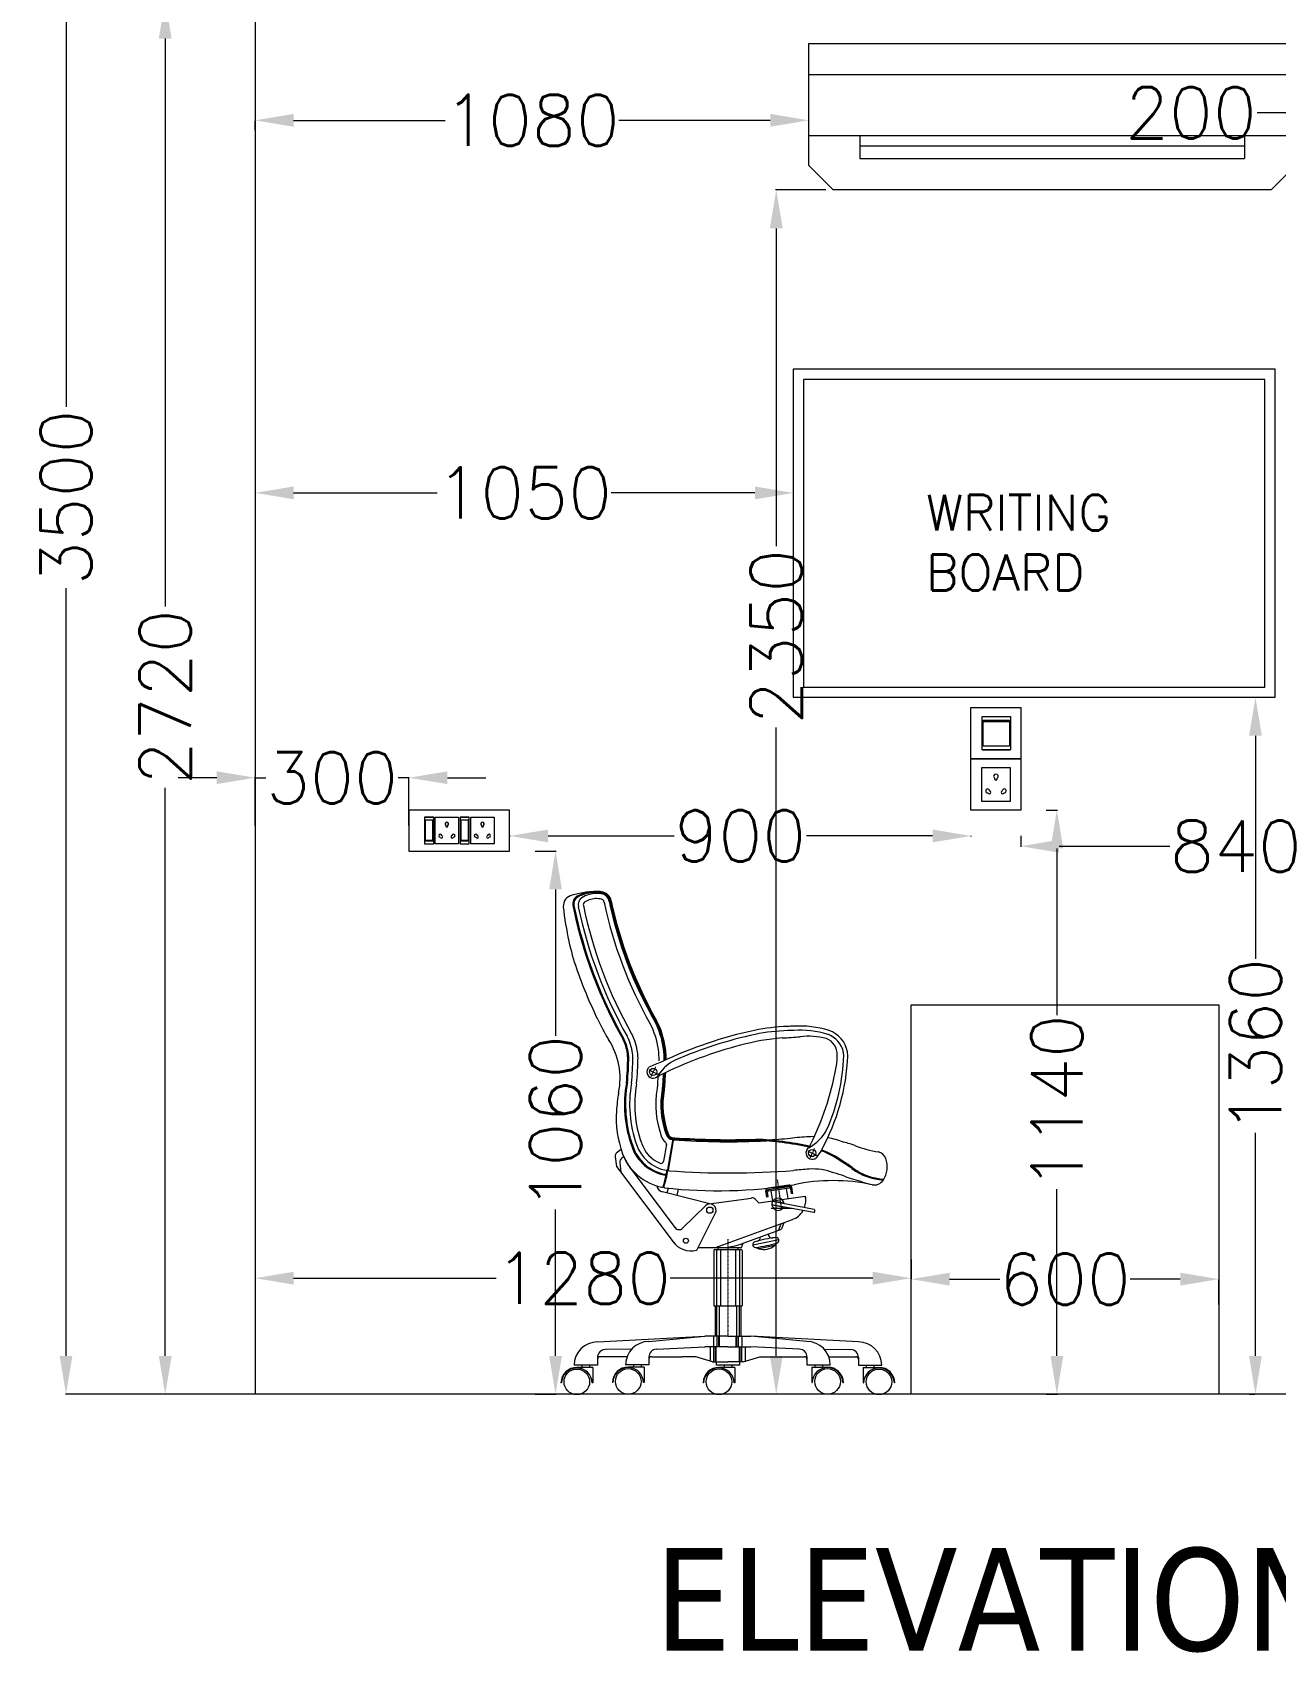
# Model space of a CAD drawing. Extents: x 3552052 to 4102982, y -707811 to -630695.
# Drawn here: x 3720591 to 3723017, y -697236 to -694075 of the extents above; entities that cross this region are included whole.
import ezdxf

# ---------------------------------------------------------------- set-up
doc = ezdxf.new("R2010")
doc.units = 0
doc.header["$LTSCALE"] = 6
doc.header["$MEASUREMENT"] = 0
doc.linetypes.add('AKS1', pattern=[0.024, 0.01, -0.002, 0, -0.002, 0.01])
doc.layers.get('0').update_dxf_attribs({"linetype": 'CONTINUOUS', "lineweight": 0})
doc.layers.get('Defpoints').update_dxf_attribs({"linetype": 'CONTINUOUS', "lineweight": 0})
for name, color, linetype, lineweight in [('ELE-1 NO 6-16A RAW POWER SOCKET', 1, 'CONTINUOUS', 0), ('ELE-2NOS OF 6-16 RAW POWER SOCKET', 1, 'CONTINUOUS', 0), ('ELE-4M UPS P.SB', 3, 'CONTINUOUS', 0), ('EQP', 6, 'CONTINUOUS', 0), ('HVAC', 3, 'CONTINUOUS', 15), ('LIGHT', 2, 'CONTINUOUS', 0), ('MEP_HVAC_RA_DUCT', 1, 'CONTINUOUS', 0), ('MEP_HVAC_TEXT', 7, 'CONTINUOUS', 0)]:
    doc.layers.add(name, color=color, linetype=linetype, lineweight=lineweight)
doc.styles.add('Annotation', font='tahoma.ttf')
doc.styles.add('ROMANS', font='romans.shx')
doc.styles.get("Standard").update_dxf_attribs({"font": 'SIMPLEX'})
doc.dimstyles.new('AEPL1', dxfattribs={"dimtxt": 100, "dimasz": 75, "dimexe": 1.25, "dimexo": 50, "dimtad": 0, "dimdec": 0, "dimtxsty": 'ROMANS', "dimcen": 2.5, "dimclrd": 7, "dimclre": 7, "dimadec": 0, "dimazin": 0, "dimtfac": 1, "dimtdec": 0, "dimtmove": 0, "dimatfit": 3, "dimfxl": 1, "dimlwd": 0, "dimlwe": 0, "dimarcsym": 0})

# ---------------------------------------------------------------- blocks, each defined once
blk = doc.blocks.new('*D224')
at = {"layer": 'Defpoints', "color": 0, "linetype": 'ByBlock', "transparency": 16777216}
for p in [(3720850.2, -694012), (3721555.7, -694012), (3721180, -696732.2)]:
    blk.add_point(p, dxfattribs=at)
at = {"layer": 'ELE-4M UPS P.SB', "color": 7, "linetype": 'ByBlock', "lineweight": 0, "transparency": 16777216}
for p, q in [((3721505.7, -694012), (3720849, -694012)), ((3720850.2, -694087), (3720850.2, -695195.3)), ((3720850.2, -696657.2), (3720850.2, -695548.9)), ((3721130, -696732.2), (3720849, -696732.2))]:
    blk.add_line(p, q, dxfattribs=at)
at = {"layer": 'ELE-4M UPS P.SB', "color": 7, "linetype": 'ByBlock', "transparency": 16777216}
for points in [[(3720862.7, -694087), (3720837.7, -694087), (3720850.2, -694012)], [(3720837.7, -696657.2), (3720862.7, -696657.2), (3720850.2, -696732.2)]]:
    blk.add_solid(points, dxfattribs=at)
at = {"layer": 'ELE-4M UPS P.SB', "color": 0, "linetype": 'ByBlock', "transparency": 16777216, "insert": (3720850.2, -695372.1), "char_height": 100, "attachment_point": 5, "rotation": 90, "style": 'ROMANS'}
blk.add_mtext('2720', dxfattribs=at)
blk = doc.blocks.new('*D225')
at = {"layer": 'Defpoints', "color": 0, "linetype": 'ByBlock', "transparency": 16777216}
for p in [(3720656.7, -693232.2), (3721180, -693232.2), (3721180, -696732.2)]:
    blk.add_point(p, dxfattribs=at)
at = {"layer": 'ELE-4M UPS P.SB', "color": 7, "linetype": 'ByBlock', "lineweight": 0, "transparency": 16777216}
for p, q in [((3721130, -693232.2), (3720655.5, -693232.2)), ((3720656.7, -693307.2), (3720656.7, -694805.4)), ((3720656.7, -696657.2), (3720656.7, -695159)), ((3721130, -696732.2), (3720655.5, -696732.2))]:
    blk.add_line(p, q, dxfattribs=at)
at = {"layer": 'ELE-4M UPS P.SB', "color": 7, "linetype": 'ByBlock', "transparency": 16777216}
for points in [[(3720669.2, -693307.2), (3720644.2, -693307.2), (3720656.7, -693232.2)], [(3720644.2, -696657.2), (3720669.2, -696657.2), (3720656.7, -696732.2)]]:
    blk.add_solid(points, dxfattribs=at)
at = {"layer": 'ELE-4M UPS P.SB', "color": 0, "linetype": 'ByBlock', "transparency": 16777216, "insert": (3720656.7, -694982.2), "char_height": 100, "attachment_point": 5, "rotation": 90, "style": 'ROMANS'}
blk.add_mtext('3500', dxfattribs=at)
blk = doc.blocks.new('RTUH 6U')
at = {"layer": 'ELE-2NOS OF 6-16 RAW POWER SOCKET', "color": 30, "lineweight": 0, "ltscale": 300}
for p, q in [((-311.5, -26.5), (-226.5, -26.5)), ((-311.5, -123.5), (-311.5, -26.5)), ((-226.5, -26.5), (-226.5, -123.5)), ((-187.1, -26.5), (-220.9, -26.5)), ((-220.9, -26.5), (-220.9, -123.5)), ((-189.9, -37), (-218, -37)), ((-218, -37), (-218, -113)), ((-189.9, -40.4), (-218, -40.4)), ((-189.9, -113), (-189.9, -37)), ((-187.1, -123.5), (-187.1, -26.5)), ((-187.1, -123.5), (-187.1, -26.5)), ((-181.4, -123.5), (-181.4, -26.5)), ((-181.4, -26.5), (-96.4, -26.5)), ((-96.4, -26.5), (-96.4, -123.5)), ((-57, -26.5), (-90.8, -26.5)), ((-90.8, -26.5), (-90.8, -123.5)), ((-59.8, -37), (-88, -37)), ((-88, -37), (-88, -113)), ((-59.8, -40.4), (-88, -40.4)), ((-59.8, -113), (-59.8, -37)), ((-57, -123.5), (-57, -26.5)), ((-57, -123.5), (-57, -26.5)), ((-218, -113), (-189.9, -113)), ((-88, -113), (-59.8, -113)), ((-226.5, -123.5), (-311.5, -123.5)), ((-187.1, -123.5), (-220.9, -123.5)), ((-220.9, -123.5), (-187.1, -123.5)), ((-96.4, -123.5), (-181.4, -123.5)), ((-57, -123.5), (-90.8, -123.5)), ((-90.8, -123.5), (-57, -123.5))]:
    blk.add_line(p, q, dxfattribs=at)
blk.add_lwpolyline([(0, 0), (-368.5, 0), (-368.5, -150), (0, -150)], close=True, dxfattribs=at)
for centre, radius, start, end in [((-293.2, -56.1), 5.7, 87.48997, 354.73109), ((-288.7, -52.1), 4.6, 284.90486, 157.31619), ((-249.3, -52.1), 4.6, 22.68381, 255.09514), ((-244.8, -56.1), 5.7, 185.26891, 92.51003), ((-163.1, -56.1), 5.7, 87.48997, 354.73109), ((-158.6, -52.1), 4.6, 284.90486, 157.31619), ((-119.2, -52.1), 4.6, 22.68381, 255.09514), ((-114.7, -56.1), 5.7, 185.26891, 92.51003), ((-269, -99), 6.62, 127.15837, 52.84163), ((-269, -92.3), 4.22, 341.40312, 198.59688), ((-138.9, -99), 6.62, 127.15837, 52.84163), ((-138.9, -92.3), 4.22, 341.40312, 198.59688)]:
    blk.add_arc(centre, radius, start, end, dxfattribs=at)
blk = doc.blocks.new('FGFFF')
at = {"layer": 'HVAC', "color": 1}
for p, q in [((3634023.8, -694515.9), (3634973.8, -694515.9)), ((3634023.8, -694634.9), (3634973.8, -694634.9))]:
    blk.add_line(p, q, dxfattribs=at)
at = {"layer": 'HVAC', "color": 8}
for p, q in [((3634123.3, -694634.9), (3634123.3, -694679.6)), ((3634123.3, -694655.2), (3634874.4, -694655.2)), ((3634874.4, -694634.9), (3634874.4, -694679.6)), ((3634123.3, -694679.6), (3634874.4, -694679.6))]:
    blk.add_line(p, q, dxfattribs=at)
at = {"layer": 'HVAC', "color": 1}
blk.add_lwpolyline([(3634023.8, -694455.3), (3634973.8, -694455.3), (3634973.8, -694693.6), (3634926.3, -694741.1), (3634071.3, -694741.1), (3634023.8, -694693.6)], close=True, dxfattribs=at)
blk = doc.blocks.new('*D227')
at = {"layer": 'Defpoints', "color": 0, "linetype": 'ByBlock', "transparency": 16777216}
for p in [(3721025.7, -694215.5), (3722105.7, -694215.5), (3721025.7, -694246.4)]:
    blk.add_point(p, dxfattribs=at)
at = {"layer": 'ELE-4M UPS P.SB', "color": 7, "linetype": 'ByBlock', "lineweight": 0, "transparency": 16777216}
for p, q in [((3721025.7, -694265.5), (3721025.7, -694247.7)), ((3721100.7, -694246.4), (3721396.1, -694246.4)), ((3722030.7, -694246.4), (3721735.4, -694246.4)), ((3722105.7, -694265.5), (3722105.7, -694247.7))]:
    blk.add_line(p, q, dxfattribs=at)
at = {"layer": 'ELE-4M UPS P.SB', "color": 7, "linetype": 'ByBlock', "transparency": 16777216}
for points in [[(3721100.7, -694233.9), (3721100.7, -694258.9), (3721025.7, -694246.4)], [(3722030.7, -694258.9), (3722030.7, -694233.9), (3722105.7, -694246.4)]]:
    blk.add_solid(points, dxfattribs=at)
at = {"layer": 'ELE-4M UPS P.SB', "color": 0, "linetype": 'ByBlock', "transparency": 16777216, "insert": (3721565.7, -694246.4), "char_height": 100, "attachment_point": 5, "style": 'ROMANS'}
blk.add_mtext('1080', dxfattribs=at)
blk = doc.blocks.new('*D228')
at = {"layer": 'Defpoints', "color": 0, "linetype": 'ByBlock', "transparency": 16777216}
for p in [(3722189.4, -694382.2), (3722042.4, -696732.2), (3722189.4, -696732.2)]:
    blk.add_point(p, dxfattribs=at)
at = {"layer": 'ELE-4M UPS P.SB', "color": 7, "linetype": 'ByBlock', "lineweight": 0, "transparency": 16777216}
for p, q in [((3722139.4, -694382.2), (3722041.2, -694382.2)), ((3722042.4, -694457.2), (3722042.4, -695077.2)), ((3722042.4, -696657.2), (3722042.4, -695430.8)), ((3722139.4, -696732.2), (3722041.2, -696732.2))]:
    blk.add_line(p, q, dxfattribs=at)
at = {"layer": 'ELE-4M UPS P.SB', "color": 7, "linetype": 'ByBlock', "transparency": 16777216}
for points in [[(3722054.9, -694457.2), (3722029.9, -694457.2), (3722042.4, -694382.2)], [(3722029.9, -696657.2), (3722054.9, -696657.2), (3722042.4, -696732.2)]]:
    blk.add_solid(points, dxfattribs=at)
at = {"layer": 'ELE-4M UPS P.SB', "color": 0, "linetype": 'ByBlock', "transparency": 16777216, "insert": (3722042.4, -695254), "char_height": 100, "attachment_point": 5, "rotation": 90, "style": 'ROMANS'}
blk.add_mtext('2350', dxfattribs=at)
blk = doc.blocks.new('*D229')
at = {"layer": 'Defpoints', "color": 0, "linetype": 'ByBlock', "transparency": 16777216}
for p in [(3721025.7, -695529.1), (3721025.7, -695672.2), (3721325.7, -695672.2)]:
    blk.add_point(p, dxfattribs=at)
at = {"layer": 'ELE-4M UPS P.SB', "color": 7, "linetype": 'ByBlock', "lineweight": 0, "transparency": 16777216}
for p, q in [((3720950.7, -695529.1), (3720875.7, -695529.1)), ((3721025.7, -695622.2), (3721025.7, -695527.9)), ((3721025.7, -695529.1), (3721046.5, -695529.1)), ((3721325.7, -695529.1), (3721304.9, -695529.1)), ((3721325.7, -695622.2), (3721325.7, -695527.9)), ((3721400.7, -695529.1), (3721475.7, -695529.1))]:
    blk.add_line(p, q, dxfattribs=at)
at = {"layer": 'ELE-4M UPS P.SB', "color": 7, "linetype": 'ByBlock', "transparency": 16777216}
for points in [[(3720950.7, -695541.6), (3720950.7, -695516.6), (3721025.7, -695529.1)], [(3721400.7, -695516.6), (3721400.7, -695541.6), (3721325.7, -695529.1)]]:
    blk.add_solid(points, dxfattribs=at)
at = {"layer": 'ELE-4M UPS P.SB', "color": 0, "linetype": 'ByBlock', "transparency": 16777216, "insert": (3721175.7, -695529.1), "char_height": 100, "attachment_point": 5, "style": 'ROMANS'}
blk.add_mtext('300', dxfattribs=at)
blk = doc.blocks.new('*D230')
at = {"layer": 'Defpoints', "color": 0, "linetype": 'ByBlock', "transparency": 16777216}
for p in [(3721522.3, -695672.2), (3721522.3, -696732.2), (3721611.8, -696732.2)]:
    blk.add_point(p, dxfattribs=at)
at = {"layer": 'ELE-4M UPS P.SB', "color": 7, "linetype": 'ByBlock', "lineweight": 0, "transparency": 16777216}
for p, q in [((3721572.3, -695672.2), (3721613, -695672.2)), ((3721611.8, -695747.2), (3721611.8, -696032.5)), ((3721611.8, -696657.2), (3721611.8, -696371.9)), ((3721572.3, -696732.2), (3721613, -696732.2))]:
    blk.add_line(p, q, dxfattribs=at)
at = {"layer": 'ELE-4M UPS P.SB', "color": 7, "linetype": 'ByBlock', "transparency": 16777216}
for points in [[(3721624.3, -695747.2), (3721599.3, -695747.2), (3721611.8, -695672.2)], [(3721599.3, -696657.2), (3721624.3, -696657.2), (3721611.8, -696732.2)]]:
    blk.add_solid(points, dxfattribs=at)
at = {"layer": 'ELE-4M UPS P.SB', "color": 0, "linetype": 'ByBlock', "transparency": 16777216, "insert": (3721611.8, -696202.2), "char_height": 100, "attachment_point": 5, "rotation": 90, "style": 'ROMANS'}
blk.add_mtext('1060', dxfattribs=at)
blk = doc.blocks.new('DFGFG')
at = {"layer": 'ELE-1 NO 6-16A RAW POWER SOCKET', "lineweight": 0}
for p, q in [((3576640.4, -687309.1), (3576640.4, -687365.8)), ((3576705.1, -687309.1), (3576640.4, -687309.1)), ((3576705.1, -687365.8), (3576705.1, -687309.1)), ((3576640.4, -687365.8), (3576705.1, -687365.8))]:
    blk.add_line(p, q, dxfattribs=at)
blk.add_lwpolyline([(3576722.8, -687289.1), (3576722.8, -687386.2), (3576622.8, -687386.2), (3576622.8, -687289.1)], close=True, dxfattribs=at)
for centre, radius, start, end in [((3576685.4, -687321.3), 3.8, 357.49, 264.7311), ((3576688, -687324.3), 3.07, 194.9049, 67.3162), ((3576656.8, -687337.5), 4.41, 37.1584, 322.8416), ((3576661.2, -687337.5), 2.81, 251.4031, 108.5969), ((3576685.4, -687353.6), 3.8, 95.2689, 2.51), ((3576688, -687350.6), 3.07, 292.6838, 165.0951)]:
    blk.add_arc(centre, radius, start, end, dxfattribs=at)
blk = doc.blocks.new('DFGFG23')
at = {"layer": 'ELE-1 NO 6-16A RAW POWER SOCKET', "lineweight": 0}
for p, q in [((3576657.4, -687471.7), (3576722.1, -687471.7)), ((3576657.4, -687527), (3576657.4, -687471.7)), ((3576664.5, -687473.6), (3576715.1, -687473.6)), ((3576664.5, -687525.2), (3576664.5, -687473.6)), ((3576666.7, -687525.2), (3576666.7, -687473.6)), ((3576715.1, -687473.6), (3576715.1, -687525.2)), ((3576722.1, -687471.7), (3576722.1, -687527)), ((3576722.1, -687527), (3576722.1, -687471.7)), ((3576722.1, -687527), (3576657.4, -687527)), ((3576722.1, -687527), (3576657.4, -687527)), ((3576715.1, -687525.2), (3576664.5, -687525.2))]:
    blk.add_line(p, q, dxfattribs=at)
blk.add_lwpolyline([(3576639.8, -687548.7), (3576639.8, -687451.7), (3576739.8, -687451.7), (3576739.8, -687548.7)], close=True, dxfattribs=at)
blk = doc.blocks.new('*D231')
at = {"layer": 'Defpoints', "color": 0, "linetype": 'ByBlock', "transparency": 16777216}
for p in [(3721522.3, -695592.2), (3722422.3, -695592.2), (3722422.3, -695642.7)]:
    blk.add_point(p, dxfattribs=at)
at = {"layer": 'ELE-4M UPS P.SB', "color": 7, "linetype": 'ByBlock', "lineweight": 0, "transparency": 16777216}
for p, q in [((3721522.3, -695642.2), (3721522.3, -695643.9)), ((3721597.3, -695642.7), (3721843.1, -695642.7)), ((3722347.3, -695642.7), (3722101.5, -695642.7)), ((3722422.3, -695642.2), (3722422.3, -695643.9))]:
    blk.add_line(p, q, dxfattribs=at)
at = {"layer": 'ELE-4M UPS P.SB', "color": 7, "linetype": 'ByBlock', "transparency": 16777216}
for points in [[(3721597.3, -695630.2), (3721597.3, -695655.2), (3721522.3, -695642.7)], [(3722347.3, -695655.2), (3722347.3, -695630.2), (3722422.3, -695642.7)]]:
    blk.add_solid(points, dxfattribs=at)
at = {"layer": 'ELE-4M UPS P.SB', "color": 0, "linetype": 'ByBlock', "transparency": 16777216, "insert": (3721972.3, -695642.7), "char_height": 100, "attachment_point": 5, "style": 'ROMANS'}
blk.add_mtext('900', dxfattribs=at)
blk = doc.blocks.new('*D232')
at = {"layer": 'Defpoints', "color": 0, "linetype": 'ByBlock', "transparency": 16777216}
for p in [(3722519.3, -695592.2), (3722519.3, -696732.2), (3722589.9, -696732.2)]:
    blk.add_point(p, dxfattribs=at)
at = {"layer": 'ELE-4M UPS P.SB', "color": 7, "linetype": 'ByBlock', "lineweight": 0, "transparency": 16777216}
for p, q in [((3722569.3, -695592.2), (3722591.1, -695592.2)), ((3722589.9, -695667.2), (3722589.9, -695992.5)), ((3722589.9, -696657.2), (3722589.9, -696331.9)), ((3722569.3, -696732.2), (3722591.1, -696732.2))]:
    blk.add_line(p, q, dxfattribs=at)
at = {"layer": 'ELE-4M UPS P.SB', "color": 7, "linetype": 'ByBlock', "transparency": 16777216}
for points in [[(3722602.4, -695667.2), (3722577.4, -695667.2), (3722589.9, -695592.2)], [(3722577.4, -696657.2), (3722602.4, -696657.2), (3722589.9, -696732.2)]]:
    blk.add_solid(points, dxfattribs=at)
at = {"layer": 'ELE-4M UPS P.SB', "color": 0, "linetype": 'ByBlock', "transparency": 16777216, "insert": (3722589.9, -696162.2), "char_height": 100, "attachment_point": 5, "rotation": 90, "style": 'ROMANS'}
blk.add_mtext('1140', dxfattribs=at)
blk = doc.blocks.new('*D233')
at = {"layer": 'Defpoints', "color": 0, "linetype": 'ByBlock', "transparency": 16777216}
for p in [(3722519.3, -695592.2), (3723359.3, -695592.2), (3723359.3, -695662.8)]:
    blk.add_point(p, dxfattribs=at)
at = {"layer": 'ELE-4M UPS P.SB', "color": 7, "linetype": 'ByBlock', "lineweight": 0, "transparency": 16777216}
for p, q in [((3722519.3, -695642.2), (3722519.3, -695664.1)), ((3723359.3, -695642.2), (3723359.3, -695664.1)), ((3722594.3, -695662.8), (3722810.1, -695662.8)), ((3723284.3, -695662.8), (3723068.5, -695662.8))]:
    blk.add_line(p, q, dxfattribs=at)
at = {"layer": 'ELE-4M UPS P.SB', "color": 7, "linetype": 'ByBlock', "transparency": 16777216}
for points in [[(3722594.3, -695650.3), (3722594.3, -695675.3), (3722519.3, -695662.8)], [(3723284.3, -695675.3), (3723284.3, -695650.3), (3723359.3, -695662.8)]]:
    blk.add_solid(points, dxfattribs=at)
at = {"layer": 'ELE-4M UPS P.SB', "color": 0, "linetype": 'ByBlock', "transparency": 16777216, "insert": (3722939.3, -695662.8), "char_height": 100, "attachment_point": 5, "style": 'ROMANS'}
blk.add_mtext('840', dxfattribs=at)
blk = doc.blocks.new('*D236')
at = {"layer": 'Defpoints', "color": 0, "linetype": 'ByBlock', "transparency": 16777216}
for p in [(3723055.7, -694192), (3723255.7, -694192), (3723055.7, -694231.6)]:
    blk.add_point(p, dxfattribs=at)
at = {"layer": 'ELE-4M UPS P.SB', "color": 7, "linetype": 'ByBlock', "lineweight": 0, "transparency": 16777216}
for p, q in [((3723055.7, -694231.6), (3722980.7, -694231.6)), ((3723055.7, -694242), (3723055.7, -694232.8)), ((3723180.7, -694231.6), (3723130.7, -694231.6)), ((3723255.7, -694242), (3723255.7, -694232.8))]:
    blk.add_line(p, q, dxfattribs=at)
at = {"layer": 'ELE-4M UPS P.SB', "color": 7, "linetype": 'ByBlock', "transparency": 16777216}
for points in [[(3723130.7, -694219.1), (3723130.7, -694244.1), (3723055.7, -694231.6)], [(3723180.7, -694244.1), (3723180.7, -694219.1), (3723255.7, -694231.6)]]:
    blk.add_solid(points, dxfattribs=at)
at = {"layer": 'ELE-4M UPS P.SB', "color": 0, "linetype": 'ByBlock', "transparency": 16777216, "insert": (3722851.5, -694231.6), "char_height": 100, "attachment_point": 5, "style": 'ROMANS'}
blk.add_mtext('200', dxfattribs=at)
blk = doc.blocks.new('*D579')
at = {"layer": 'Defpoints', "color": 0, "linetype": 'ByBlock', "transparency": 16777216}
for p in [(3721025.7, -694973.3), (3721025.7, -694978.8), (3722075.7, -694978.8)]:
    blk.add_point(p, dxfattribs=at)
at = {"layer": 'EQP', "color": 7, "linetype": 'ByBlock', "lineweight": 0, "transparency": 16777216}
for p, q in [((3721025.7, -694928.8), (3721025.7, -694972.1)), ((3722075.7, -694928.8), (3722075.7, -694972.1)), ((3721100.7, -694973.3), (3721381.1, -694973.3)), ((3722000.7, -694973.3), (3721720.4, -694973.3))]:
    blk.add_line(p, q, dxfattribs=at)
at = {"layer": 'EQP', "color": 7, "linetype": 'ByBlock', "transparency": 16777216}
for points in [[(3721100.7, -694960.8), (3721100.7, -694985.8), (3721025.7, -694973.3)], [(3722000.7, -694960.8), (3722000.7, -694985.8), (3722075.7, -694973.3)]]:
    blk.add_solid(points, dxfattribs=at)
at = {"layer": 'EQP', "color": 0, "linetype": 'ByBlock', "transparency": 16777216, "insert": (3721550.7, -694973.3), "char_height": 100, "attachment_point": 5, "style": 'ROMANS'}
blk.add_mtext('1050', dxfattribs=at)
blk = doc.blocks.new('*D580')
at = {"layer": 'Defpoints', "color": 0, "linetype": 'ByBlock', "transparency": 16777216}
for p in [(3723015.7, -695372.2), (3722977.3, -696732.2), (3723015.7, -696732.2)]:
    blk.add_point(p, dxfattribs=at)
at = {"layer": 'EQP', "color": 7, "linetype": 'ByBlock', "lineweight": 0, "transparency": 16777216}
for p, q in [((3722965.7, -695372.2), (3722976, -695372.2)), ((3722977.3, -695447.2), (3722977.3, -695882.5)), ((3722977.3, -696657.2), (3722977.3, -696221.9)), ((3722965.7, -696732.2), (3722976, -696732.2))]:
    blk.add_line(p, q, dxfattribs=at)
at = {"layer": 'EQP', "color": 7, "linetype": 'ByBlock', "transparency": 16777216}
for points in [[(3722964.8, -695447.2), (3722989.8, -695447.2), (3722977.3, -695372.2)], [(3722964.8, -696657.2), (3722989.8, -696657.2), (3722977.3, -696732.2)]]:
    blk.add_solid(points, dxfattribs=at)
at = {"layer": 'EQP', "color": 0, "linetype": 'ByBlock', "transparency": 16777216, "insert": (3722977.3, -696052.2), "char_height": 100, "attachment_point": 5, "rotation": 90, "style": 'ROMANS'}
blk.add_mtext('1360', dxfattribs=at)
blk = doc.blocks.new('*D581')
at = {"layer": 'Defpoints', "color": 0, "linetype": 'ByBlock', "transparency": 16777216}
for p in [(3721025.7, -696419.5), (3722305.7, -696419.5), (3721025.7, -696505.7)]:
    blk.add_point(p, dxfattribs=at)
at = {"layer": 'EQP', "color": 7, "linetype": 'ByBlock', "lineweight": 0, "transparency": 16777216}
for p, q in [((3721025.7, -696469.5), (3721025.7, -696507)), ((3722305.7, -696469.5), (3722305.7, -696507)), ((3721100.7, -696505.7), (3721496.1, -696505.7)), ((3722230.7, -696505.7), (3721835.4, -696505.7))]:
    blk.add_line(p, q, dxfattribs=at)
at = {"layer": 'EQP', "color": 7, "linetype": 'ByBlock', "transparency": 16777216}
for points in [[(3721100.7, -696493.2), (3721100.7, -696518.2), (3721025.7, -696505.7)], [(3722230.7, -696493.2), (3722230.7, -696518.2), (3722305.7, -696505.7)]]:
    blk.add_solid(points, dxfattribs=at)
at = {"layer": 'EQP', "color": 0, "linetype": 'ByBlock', "transparency": 16777216, "insert": (3721665.7, -696505.7), "char_height": 100, "attachment_point": 5, "style": 'ROMANS'}
blk.add_mtext('1280', dxfattribs=at)
blk = doc.blocks.new('*D583')
at = {"layer": 'Defpoints', "color": 0, "linetype": 'ByBlock', "transparency": 16777216}
for p in [(3722305.7, -696507), (3722905.7, -696507), (3722905.7, -696507.5)]:
    blk.add_point(p, dxfattribs=at)
at = {"layer": 'EQP', "color": 7, "linetype": 'ByBlock', "lineweight": 0, "transparency": 16777216}
for p, q in [((3722305.7, -696557), (3722305.7, -696508.7)), ((3722380.7, -696507.5), (3722478.9, -696507.5)), ((3722830.7, -696507.5), (3722732.6, -696507.5)), ((3722905.7, -696557), (3722905.7, -696508.7))]:
    blk.add_line(p, q, dxfattribs=at)
at = {"layer": 'EQP', "color": 7, "linetype": 'ByBlock', "transparency": 16777216}
for points in [[(3722380.7, -696495), (3722380.7, -696520), (3722305.7, -696507.5)], [(3722830.7, -696495), (3722830.7, -696520), (3722905.7, -696507.5)]]:
    blk.add_solid(points, dxfattribs=at)
at = {"layer": 'EQP', "color": 0, "linetype": 'ByBlock', "transparency": 16777216, "insert": (3722605.7, -696507.5), "char_height": 100, "attachment_point": 5, "style": 'ROMANS'}
blk.add_mtext('600', dxfattribs=at)

msp = doc.modelspace()

# ---------------------------------------------------------------- linework, layer by layer
at = {"layer": 'EQP', "linetype": 'AKS1'}
for p, q in [((3721793.8, -696099.1), (3721811.6, -696107.7)), ((3721806.6, -696093.9), (3721797.6, -696112.8)), ((3722104.2, -696257.6), (3722122, -696266.1)), ((3722116.6, -696252.9), (3722107.9, -696271.3)), ((3722052.8, -696369.6), (3722044.9, -696312.9)), ((3721948.1, -696429.6), (3721948.1, -696618.9))]:
    msp.add_line(p, q, dxfattribs=at)
at = {"layer": 'EQP'}
for p, q in [((3721840.3, -696233.5), (3721829.9, -696293.5)), ((3721841.9, -696233.2), (3721831.2, -696295.6)), ((3721728.3, -696269), (3721730.5, -696287.5)), ((3721739.8, -696254.3), (3721732.1, -696260.1)), ((3721745, -696268.4), (3721740.8, -696271.6)), ((3721828.1, -696245.1), (3721822.6, -696277.4)), ((3721730.5, -696287.5), (3721843.5, -696437.4)), ((3721737, -696280.5), (3721739.3, -696299)), ((3721758.7, -696292.4), (3721845.1, -696407.1)), ((3721915.7, -696361.1), (3721820.3, -696337.3)), ((3721831.5, -696329.9), (3721829.2, -696339.5)), ((3721851.1, -696331.8), (3721848.1, -696344.2)), ((3722023.9, -696347.4), (3722022.2, -696335.5)), ((3722026.4, -696347.1), (3722025.1, -696338)), ((3722067.1, -696324.2), (3722026.5, -696329.9)), ((3722067.6, -696327.5), (3722027, -696333.2)), ((3722068.4, -696329.9), (3722027.3, -696335.7)), ((3722035.5, -696354.7), (3722032.7, -696334.9)), ((3722065.4, -696350.4), (3722062.6, -696330.7)), ((3722072, -696340.7), (3722070.7, -696331.6)), ((3722074.5, -696340.4), (3722072.8, -696328.4)), ((3721904.2, -696364.2), (3721859.7, -696408.1)), ((3721911.1, -696360.8), (3721993.8, -696349.2)), ((3722008.4, -696358.5), (3722002.2, -696352)), ((3722008.4, -696358.5), (3722099.1, -696345.7)), ((3722026.4, -696347.1), (3722023.9, -696347.4)), ((3722073.3, -696369.6), (3722032.3, -696369.6)), ((3722115.4, -696377.8), (3722033.8, -696362.3)), ((3722056.2, -696367.3), (3722033.9, -696363.1)), ((3722116.6, -696371.4), (3722035, -696355.9)), ((3722057.6, -696359.4), (3722035.4, -696355.2)), ((3722074.5, -696340.4), (3722072, -696340.7)), ((3722099.1, -696345.7), (3722099.6, -696349.1)), ((3721887.2, -696450.8), (3721923.7, -696378.3)), ((3721923.7, -696445.9), (3722073.8, -696391.3)), ((3722048.4, -696409.2), (3722052, -696399.3)), ((3722053.9, -696407.2), (3722057.6, -696397.2)), ((3721978, -696437.6), (3722049.6, -696411.5)), ((3722047.4, -696430.6), (3721996.5, -696441.3)), ((3722026.5, -696419.9), (3722027.2, -696422.1)), ((3721889.6, -696445.9), (3721974.9, -696445.9)), ((3721920.6, -696451.8), (3721920.6, -696559.8)), ((3721922.6, -696449.8), (3721973.6, -696449.8)), ((3721925.6, -696449.8), (3721925.6, -696559.8)), ((3721928.6, -696445.9), (3721928.6, -696449.8)), ((3721933.6, -696449.8), (3721933.6, -696559.8)), ((3721962.6, -696449.8), (3721962.6, -696559.8)), ((3721967.6, -696445.9), (3721967.6, -696449.8)), ((3721970.6, -696449.8), (3721970.6, -696559.8)), ((3721974.9, -696445.9), (3721978, -696437.6)), ((3721975.6, -696451.8), (3721975.6, -696559.8)), ((3722039.3, -696441.6), (3722008.4, -696448.1)), ((3722008.4, -696448.1), (3722008.5, -696448.4)), ((3722039.4, -696442), (3722008.5, -696448.4)), ((3722039.3, -696441.6), (3722039.4, -696442)), ((3721920.6, -696559.8), (3721975.6, -696559.8)), ((3721923.1, -696559.8), (3721923.1, -696618.9)), ((3721926.1, -696559.8), (3721926.1, -696618.9)), ((3721931.1, -696559.8), (3721931.1, -696618.9)), ((3721965.1, -696559.8), (3721965.1, -696618.9)), ((3721970.1, -696559.8), (3721970.1, -696618.9)), ((3721973.1, -696559.8), (3721973.1, -696618.9)), ((3721693.6, -696629.9), (3721903.1, -696618.9)), ((3721793.9, -696629.2), (3721903.1, -696618.9)), ((3721948.1, -696618.9), (3721903.1, -696618.9)), ((3721948.1, -696618.9), (3721903.1, -696618.9)), ((3721920.4, -696639.9), (3721920.4, -696618.9)), ((3721927.4, -696639.9), (3721927.4, -696618.9)), ((3721930.4, -696639.9), (3721930.4, -696618.9)), ((3721931.9, -696639.9), (3721931.9, -696618.9)), ((3721948.1, -696618.9), (3721993.1, -696618.9)), ((3721948.1, -696618.9), (3721993.1, -696618.9)), ((3721964.3, -696639.9), (3721964.3, -696618.9)), ((3721965.8, -696639.9), (3721965.8, -696618.9)), ((3721968.8, -696639.9), (3721968.8, -696618.9)), ((3721975.8, -696639.9), (3721975.8, -696618.9)), ((3722202.6, -696629.9), (3721993.1, -696618.9)), ((3722102.3, -696629.2), (3721993.1, -696618.9)), ((3721760.3, -696644), (3721708.3, -696645.1)), ((3721808.6, -696644.4), (3721903.1, -696639.9)), ((3721948.1, -696639.9), (3721903.1, -696639.9)), ((3721913.8, -696667.6), (3721913.8, -696639.9)), ((3721920.8, -696668.9), (3721920.8, -696639.9)), ((3721923.8, -696668.9), (3721923.8, -696639.9)), ((3721925.3, -696668.9), (3721925.3, -696639.9)), ((3721948.1, -696639.9), (3721993.1, -696639.9)), ((3721970.8, -696668.9), (3721970.8, -696639.9)), ((3721972.3, -696668.9), (3721972.3, -696639.9)), ((3721975.3, -696668.9), (3721975.3, -696639.9)), ((3721982.3, -696667.6), (3721982.3, -696639.9)), ((3722087.6, -696644.4), (3721993.1, -696639.9)), ((3722135.8, -696644), (3722187.9, -696645.1)), ((3721693.6, -696675.4), (3721648.1, -696675.4)), ((3721684.3, -696679.9), (3721653.3, -696679.9)), ((3721678.3, -696675.4), (3721663.3, -696675.4)), ((3721663.3, -696675.4), (3721663.3, -696679.9)), ((3721678.3, -696675.4), (3721678.3, -696679.9)), ((3721684.3, -696679.9), (3721684.3, -696709.9)), ((3721693.6, -696660.1), (3721693.6, -696675.4)), ((3721751.2, -696658.9), (3721698.6, -696658.9)), ((3721793.9, -696674.7), (3721748.4, -696674.7)), ((3721784.6, -696679.2), (3721753.6, -696679.2)), ((3721763.6, -696674.7), (3721763.6, -696679.2)), ((3721778.6, -696674.7), (3721763.6, -696674.7)), ((3721776.1, -696674.7), (3721766.1, -696674.7)), ((3721778.6, -696674.7), (3721778.6, -696679.2)), ((3721784.6, -696679.2), (3721784.6, -696709.2)), ((3721793.9, -696659.4), (3721793.9, -696674.7)), ((3721793.9, -696659.4), (3721793.9, -696674.7)), ((3721793.9, -696663.2), (3721793.9, -696674.7)), ((3721798.9, -696658.9), (3721858.1, -696658.9)), ((3721885.6, -696658.9), (3721858.1, -696658.9)), ((3721918.1, -696668.9), (3721885.6, -696658.9)), ((3721918.1, -696668.9), (3721948.1, -696668.9)), ((3721970.8, -696675.3), (3721925.3, -696675.3)), ((3721961.6, -696679.8), (3721930.6, -696679.8)), ((3721955.6, -696675.3), (3721940.6, -696675.3)), ((3721940.6, -696675.3), (3721940.6, -696679.8)), ((3721953.1, -696675.3), (3721943.1, -696675.3)), ((3721978.1, -696668.9), (3721948.1, -696668.9)), ((3721955.6, -696675.3), (3721955.6, -696679.8)), ((3721961.6, -696679.8), (3721961.6, -696709.8)), ((3721970.8, -696660), (3721970.8, -696675.3)), ((3721970.8, -696663.8), (3721970.8, -696675.3)), ((3721970.8, -696668.9), (3721970.8, -696675.3)), ((3721978.1, -696668.9), (3722010.6, -696658.9)), ((3722010.5, -696658.9), (3722097.3, -696658.9)), ((3722010.6, -696658.9), (3722010.5, -696658.9)), ((3722102.3, -696659.4), (3722102.3, -696674.7)), ((3722102.3, -696659.4), (3722102.3, -696674.7)), ((3722102.3, -696663.2), (3722102.3, -696674.7)), ((3722102.3, -696674.7), (3722147.8, -696674.7)), ((3722111.5, -696679.2), (3722111.5, -696709.2)), ((3722111.5, -696679.2), (3722142.5, -696679.2)), ((3722117.5, -696674.7), (3722132.5, -696674.7)), ((3722117.5, -696674.7), (3722117.5, -696679.2)), ((3722120, -696674.7), (3722130, -696674.7)), ((3722132.5, -696674.7), (3722132.5, -696679.2)), ((3722144.9, -696658.9), (3722197.6, -696658.9)), ((3722202.6, -696660.1), (3722202.6, -696675.4)), ((3722202.6, -696675.4), (3722248.1, -696675.4)), ((3722211.8, -696679.9), (3722242.8, -696679.9)), ((3722211.8, -696679.9), (3722211.8, -696709.9)), ((3722217.8, -696675.4), (3722217.8, -696679.9)), ((3722217.8, -696675.4), (3722232.8, -696675.4)), ((3722232.8, -696675.4), (3722232.8, -696679.9)), ((3721623.4, -696709.9), (3721622.3, -696709.9)), ((3721684.3, -696709.9), (3721683.3, -696709.9)), ((3721723.7, -696709.2), (3721722.6, -696709.2)), ((3721784.6, -696709.2), (3721783.6, -696709.2)), ((3721900.7, -696709.8), (3721899.6, -696709.8)), ((3721961.6, -696709.8), (3721960.5, -696709.8)), ((3722111.5, -696709.2), (3722112.6, -696709.2)), ((3722172.5, -696709.2), (3722173.5, -696709.2)), ((3722211.8, -696709.9), (3722212.9, -696709.9)), ((3722273.8, -696709.9), (3722272.8, -696709.9))]:
    msp.add_line(p, q, dxfattribs=at)
at = {"layer": 'EQP', "linetype": 'ByBlock'}
for points in [[(3722075.7, -695372.2), (3723015.7, -695372.2), (3723015.7, -694732.2), (3722075.7, -694732.2)], [(3722095.7, -695352.2), (3722995.7, -695352.2), (3722995.7, -694752.2), (3722095.7, -694752.2)]]:
    msp.add_lwpolyline(points, close=True, dxfattribs=at)
msp.add_lwpolyline([(3722305.7, -696732.2), (3722305.7, -695972.2), (3722905.7, -695972.2), (3722905.7, -696732.2)], dxfattribs=at)
at = {"layer": 'EQP'}
for centre, radius in [((3721802.2, -696103.2), 7), ((3722112.5, -696261.5), 7), ((3722112.5, -696261.5), 7), ((3721912.8, -696372.9), 6.09), ((3721866.1, -696432.6), 4.87), ((3721653.3, -696707.9), 25), ((3721753.6, -696707.2), 25), ((3721930.6, -696707.8), 25), ((3722142.5, -696707.2), 25), ((3722242.8, -696707.9), 25)]:
    msp.add_circle(centre, radius, dxfattribs=at)
for centre, radius, start, end in [((3721648.8, -695779.8), 22, 101.7184, 183.0364), ((3721662.8, -695811.4), 56.3, 97.7104, 109.4122), ((3721662.2, -695775.1), 17, 118.4373, 191.5166), ((3721662.2, -695775.1), 15, 118.4373, 191.5166), ((3721690.4, -695827.2), 76.2, 89.5922, 118.4373), ((3721690.4, -695827.2), 74.2, 89.5631, 118.4373), ((3721700, -695956), 205.3, 95.184, 102.5998), ((3721672.9, -695777.3), 17, 121.7559, 191.7973), ((3721691.5, -695807.3), 52.3, 90, 122.5896), ((3721691.5, -695807.3), 42.3, 88.8716, 121.7559), ((3721692.9, -695813.7), 62.7, 82.1976, 91.7515), ((3721692.9, -695813.7), 60.7, 82.1976, 91.787), ((3721692.9, -695813.7), 58.7, 82.1976, 91.4011), ((3721687.5, -695898.6), 133.7, 85.2071, 87.938), ((3721698.7, -695773.4), 8, 8.1457, 90), ((3721698.7, -695773.4), 18, 9.5422, 82.9235), ((3721698.7, -695773.4), 20, 9.5422, 82.8865), ((3721698.7, -695773.4), 22, 9.5422, 82.8553), ((3722514.5, -695601.5), 813.8, 191.9552, 209.6152), ((3722514.5, -695601.5), 811.8, 191.9552, 209.6152), ((3722298.9, -695705.8), 676.3, 186.39, 192.1549), ((3722514.5, -695601.5), 886.8, 191.5166, 209.5294), ((3722514.5, -695601.5), 884.8, 191.5166, 209.5294), ((3722514.5, -695601.5), 886.8, 192.2185, 209.5294), ((3722514.5, -695601.5), 876.8, 191.7973, 209.5294), ((3721672.9, -695777.3), 7, 121.7559, 191.7973), ((3722514.5, -695601.5), 866.8, 191.7973, 209.5294), ((3722514.5, -695601.5), 825.8, 191.9337, 209.6152), ((3722514.5, -695601.5), 815.8, 191.9552, 209.6152), ((3722077.7, -695753.5), 450, 192.1549, 199.1832), ((3722514.5, -695601.5), 912.5, 199.1832, 205.7555), ((3721287.4, -696193.5), 450, 25.7273, 25.7555), ((3722229.1, -695739.8), 595.3, 205.7273, 210.2999), ((3721658.6, -696081.2), 155.5, 7.9925, 27.5825), ((3721658.6, -696081.2), 165.5, 7.9925, 27.5825), ((3721658.6, -696081.2), 167.5, 7.9925, 27.5825), ((3721658.6, -696081.2), 169.5, 7.9925, 27.5825), ((3722173.6, -696831.9), 828.2, 102.1065, 115.3571), ((3722076.8, -696394.8), 380.5, 91.8279, 101.6562), ((3722076.8, -696394.8), 372.5, 91.8279, 101.6562), ((3722074.7, -696147.1), 133, 89.4663, 94.336), ((3722074.7, -696147.1), 125, 89.4663, 94.336), ((3722088.2, -696207.3), 193.6, 72.8282, 93.6142), ((3722088.2, -696207.3), 185.6, 72.9057, 93.6142), ((3722130.6, -696066.7), 46.7, 62.8314, 71.6549), ((3721598.7, -696116.1), 139, 348.4994, 33.1333), ((3721658.6, -696081.2), 94.5, 7.9925, 27.0288), ((3721658.6, -696081.2), 96.5, 7.9925, 27.0288), ((3721658.6, -696081.2), 104.5, 7.9925, 27.0288), ((3721658.6, -696081.2), 114.5, 7.9925, 27.0288), ((3722170.3, -696819.6), 793.4, 104.4032, 116.6298), ((3722173.6, -696831.9), 820.2, 102.1065, 113.5138), ((3722092.1, -696488.9), 453.7, 94.8014, 105.2307), ((3722024.3, -695272.8), 764.6, 272.2398, 274.8547), ((3722106.2, -696170.4), 136.8, 75.555, 97.2388), ((3722127.8, -696068.9), 33.4, 357.2129, 68.0325), ((3722130.7, -696066.7), 38.7, 62.8575, 71.8193), ((3722128.5, -696073.5), 45.7, 2.0294, 64.3792), ((3722128.5, -696073.5), 53.7, 2.0294, 64.2667), ((3721079.9, -696063.6), 672.9, 354.8191, 359.0819), ((3721617.8, -696082), 135, 3.0001, 6.6458), ((3721079.9, -696063.6), 674.9, 354.8191, 359.0819), ((3721617.8, -696082), 137, 3.0001, 6.6458), ((3721079.9, -696063.6), 682.9, 354.8191, 359.0819), ((3721617.8, -696082), 145, 3.0001, 6.6458), ((3721079.9, -696063.6), 692.9, 354.8191, 359.0819), ((3721617.8, -696082), 155, 3.0001, 6.6458), ((3722131.7, -696852.1), 829.8, 112.1434, 114.0249), ((3721617.8, -696082), 196, 0.212, 6.6458), ((3721880, -696152.4), 80, 114.8554, 146.1465), ((3721617.8, -696082), 206, 0.212, 6.6458), ((3721617.8, -696082), 208, 2.3444, 6.6458), ((3721079.9, -696063.6), 745.9, 358.7062, 359.2406), ((3721617.8, -696082), 210, 2.3444, 6.6458), ((3721079.9, -696063.6), 747.9, 358.7811, 359.2406), ((3721756.8, -696052.1), 425.8, 331.3543, 357.3721), ((3721778.3, -696057), 396.1, 336.3843, 357.9463), ((3722018.5, -696070.2), 142.8, 349.1702, 359.8527), ((3721802.2, -696103.2), 12.2, 132.7373, 318.9552), ((3721643.4, -695787), 365.9, 296.6432, 297.9034), ((3721079.9, -696063.6), 733.9, 355.0307, 356.6875), ((11966075.2, -6226317.4), 9927289, 146.14648804, 146.14651064), ((3721079.9, -696063.6), 743.9, 355.0307, 356.6875), ((3721079.9, -696063.6), 745.9, 355.0307, 356.7734), ((3721079.9, -696063.6), 747.9, 355.0307, 356.8582), ((3721605.2, -695994.6), 562.9, 333.6275, 349.5148), ((3722030.7, -696198.8), 300.8, 169.4688, 176.3028), ((3721990.3, -696166.5), 244, 169.8831, 199.6033), ((3721990.3, -696166.5), 242, 169.8831, 199.6033), ((3721990.3, -696166.5), 234, 169.8831, 199.6033), ((3721990.3, -696166.5), 224, 169.8831, 199.6033), ((3721990.3, -696166.5), 183, 170.2387, 200.4046), ((3722343.4, -696198.3), 537.2, 172.3327, 173.3595), ((3721990.3, -696166.5), 173, 170.2387, 200.4046), ((3721990.3, -696166.5), 171, 170.2387, 200.4046), ((3722343.4, -696198.3), 527.2, 172.3327, 173.3595), ((3721990.3, -696166.5), 169, 170.2387, 200.4046), ((3722343.4, -696198.3), 525.2, 172.3327, 173.3595), ((3722343.4, -696198.3), 523.2, 172.3327, 173.3595), ((3721932, -696192.3), 202, 176.3278, 200.419), ((3721841, -696221.3), 65, 198.4726, 247.0756), ((3721841, -696221.4), 24, 202.8121, 231.9704), ((3721823.2, -696244.3), 5, 350.2447, 51.9704), ((3721841, -696221.4), 14, 202.8121, 265.408), ((3721841, -696221.5), 11.9, 202.8, 261.5931), ((3721840.9, -696221.7), 9.74, 202.7693, 257.1987), ((3721838.3, -696233.1), 2, 350.2447, 77.6761), ((3721839.1, -696234.3), 1, 350.2447, 82.3953), ((3721951.5, -694727.2), 1512.2, 265.8301, 272.7141), ((3721842.7, -696234.5), 1, 85.8719, 170.2789), ((3721843.8, -696233.5), 2, 85.9137, 170.2789), ((3721951.5, -694727.2), 1510.2, 265.8719, 271.9466), ((3721951.5, -694727.2), 1508.2, 265.9137, 271.9494), ((3721979.4, -696816.5), 580.4, 77.3818, 87.6992), ((3721979.4, -696816.5), 582.4, 77.3075, 87.6992), ((3721951.5, -694727.2), 1510.2, 272.7187, 274.4946), ((3722136.8, -696809.3), 580.4, 93.0399, 96.6293), ((3722114.1, -696404), 174.5, 89.1431, 93.7469), ((3722059.9, -696170), 93.4, 299.5266, 330.7082), ((3722047.4, -696210.1), 71.1, 328.5665, 330.9601), ((3722114.1, -696404), 174.5, 70.0243, 80.5273), ((3722137.7, -696381.3), 145.9, 75.5567, 75.7155), ((3722137.7, -696381.3), 145.9, 75.5567, 75.7155), ((3722087.4, -696549.6), 321.5, 70.0304, 74.3417), ((3721738, -696267.8), 9.74, 127, 186.8265), ((3721746.7, -696279.4), 9.74, 127, 186.8265), ((3721839.8, -696226.6), 103.6, 200.419, 258.6444), ((3721851.2, -696224), 115.1, 202.7291, 217.505), ((3721841, -696221.3), 85, 198.4726, 259.5478), ((3721841, -696221.3), 83, 198.4726, 259.5963), ((3721841, -696221.3), 75, 198.4726, 259.7192), ((3722112.5, -696261.5), 12.2, 143.0614, 325.6939), ((3722036.3, -696198.6), 86.7, 320.0481, 326.0746), ((3722112.5, -696261.5), 12.2, 122.6722, 137.7784), ((3722068.7, -696420.5), 176.5, 77.3649, 77.8259), ((3722046.7, -696210.1), 95.7, 321.5028, 331.2028), ((3722068.7, -696420.5), 174.5, 54.1415, 69.3413), ((3722068.7, -696420.5), 176.5, 54.1663, 69.3413), ((3722285.9, -696003.1), 260, 250.0304, 260.1585), ((3722238.2, -696278), 19, 18.9555, 80.1585), ((3722209.9, -696287.8), 49, 326.583, 18.9555), ((3721817.6, -696276.6), 5, 247.0756, 350.2447), ((3721512.4, -696232.9), 323.3, 343.0562, 349.1971), ((3721530.2, -696237.1), 306.6, 342.97, 349.0058), ((3721825.9, -696302.9), 2, 259.5478, 347.4066), ((3721826.4, -696301), 2, 259.5963, 347.7635), ((3721828, -696293.1), 2, 259.7192, 350.2447), ((3721833.3, -696294.1), 1.84, 171.6786, 265.1888), ((3721951.5, -694727.2), 1573.2, 265.6874, 274.5404), ((3722136.8, -696809.3), 517.4, 93.3407, 96.7585), ((3722114.1, -696404), 111.5, 68.8971, 93.7469), ((3722087.4, -696549.6), 258.5, 70.0304, 74.9983), ((3722003.1, -696553.2), 321.5, 54.1094, 58.5134), ((3722003.1, -696553.2), 323.5, 54.1094, 58.4999), ((3722285.9, -696003.1), 323, 250.0304, 253.3307), ((3722257.8, -696201.1), 113.2, 233.3032, 266.6791), ((3722257.8, -696201.1), 111.2, 233.3032, 267.2241), ((3722343.9, -696082.1), 258, 234.1094, 234.6206), ((3721823.8, -696323.1), 14.6, 190.2287, 256.0011), ((3721819.8, -696326.2), 2, 258.6444, 350.2447), ((3721825.3, -696327.3), 2, 170.2789, 263.6585), ((3721929.2, -695393.1), 942, 263.6585, 279.0418), ((3722027.2, -696334.8), 5, 97.9734, 187.9734), ((3722027.6, -696338.1), 5, 97.9734, 187.9734), ((3722027.1, -696337.7), 2, 97.9734, 187.9734), ((3722067.8, -696329.1), 5, 7.9734, 97.9734), ((3722068.3, -696332.4), 5, 7.9734, 97.9734), ((3722068.7, -696331.9), 2, 7.9734, 97.9734), ((3722153.6, -696685.5), 370.2, 78.1522, 101.9185), ((3722488.7, -695372.5), 985.3, 252.5535, 254.7587), ((3722234.1, -696303.7), 20, 256.9998, 326.583), ((3721912.8, -696372.9), 12.2, 333.2946, 134.6096), ((3721995.2, -696358.8), 9.74, 44.1839, 98), ((3722045.8, -696361.3), 12, 5.015, 333.5872), ((3722060.2, -696354), 39.7, 339.7333, 12.0348), ((3722060.2, -696354), 39.7, 289.9656, 330.0391), ((3722113.4, -696374.1), 4.38, 301.3638, 37.2384), ((3721875.7, -696410.4), 42, 213.9566, 285.8616), ((3721852.8, -696401.2), 9.74, 217, 314.6085), ((3722074.4, -696687.3), 263.1, 97.3209, 106.2601), ((3722074.4, -696687.3), 263.1, 105.142, 106.2601), ((3722003.8, -696426.3), 7.31, 285.142, 3.4272), ((3722034.1, -696420), 7.31, 197.3937, 278.5777), ((3722074.4, -696687.3), 263.1, 97.3209, 98.5777), ((3722042.1, -696431.8), 5.5, 281.7905, 101.7905), ((3722041.5, -696406.7), 7.31, 290, 339.8278), ((3722047.1, -696404.7), 7.31, 290, 339.8278), ((3721922.6, -696451.8), 2, 90, 180), ((3721930.3, -696310.8), 135.5, 274.0824, 290.62), ((3721973.6, -696451.8), 2, 0, 90), ((3722001.9, -696440.1), 5.5, 101.7905, 281.7905), ((3721969.5, -696184.6), 263.1, 277.3209, 286.2601), ((3722018.6, -696419.5), 30.3, 239.1547, 250.3888), ((3722018, -696417), 32.8, 253.1, 310.481), ((3722018.6, -696419.5), 30.3, 313.1922, 324.4263), ((3721693.6, -696675.4), 45.5, 90, 180), ((3721708.6, -696660.1), 15, 91.2165, 180), ((3721793.9, -696674.7), 45.5, 90, 180), ((3721808.9, -696659.4), 15, 91.2165, 180), ((3722087.3, -696659.4), 15, 0, 88.7835), ((3722102.3, -696674.7), 45.5, 0, 90), ((3722187.6, -696660.1), 15, 0, 88.7835), ((3722202.6, -696675.4), 45.5, 0, 90), ((3721653.3, -696710.8), 31, 90, 178.241), ((3721653.3, -696710.8), 30, 1.759, 178.241), ((3721698.6, -696663.9), 5, 90, 180), ((3721753.6, -696710.2), 31, 90, 178.241), ((3721753.6, -696710.2), 30, 1.759, 178.241), ((3721798.9, -696663.9), 5, 90, 180), ((3721930.6, -696710.7), 31, 90, 178.241), ((3721930.6, -696710.7), 30, 1.759, 178.241), ((3721970.8, -696675.3), 45.5, 171.9455, 180), ((3722097.3, -696663.9), 5, 0, 90), ((3722142.5, -696710.2), 30, 1.759, 178.241), ((3722142.5, -696710.2), 31, 1.759, 90), ((3722197.6, -696663.9), 5, 0, 90), ((3722242.8, -696710.8), 30, 1.759, 178.241), ((3722242.8, -696710.8), 31, 1.759, 90.0009)]:
    msp.add_arc(centre, radius, start, end, dxfattribs=at)
at = {"layer": 'MEP_HVAC_RA_DUCT', "color": 8, "linetype": 'ByBlock'}
msp.add_line((3721025.7, -693232.2), (3721025.7, -696732.2), dxfattribs=at)
msp.add_lwpolyline([(3724267.7, -696732.2), (3721025.7, -696732.2)], dxfattribs=at)

# ---------------------------------------------------------------- block references
at = {"layer": 'ELE-2NOS OF 6-16 RAW POWER SOCKET', "color": 3, "linetype": 'ByBlock', "xscale": 0.5333333333336726, "yscale": 0.5333333333336726, "zscale": 0.5333333333336726, "rotation": 179.9999999999999}
msp.add_blockref('RTUH 6U', (3721325.7, -695672.2), dxfattribs=at)
at = {"layer": 'ELE-4M UPS P.SB', "color": 0, "linetype": 'ByBlock', "rotation": 270}
for name, p in [('DFGFG23', (4409971, 2881247.6)), ('DFGFG', (4409808.4, 2881130.5))]:
    msp.add_blockref(name, p, dxfattribs=at)
at = {"layer": 'LIGHT'}
msp.add_blockref('FGFFF', (88081.9, 358.9), dxfattribs=at)

# ---------------------------------------------------------------- texts
at = {"insert": (3724503.2, -697032.3), "char_height": 200, "width": 2697.906, "attachment_point": 3, "style": 'Annotation'}
msp.add_mtext('\\pxql;ELEVATION-4', dxfattribs=at)
at = {"layer": 'MEP_HVAC_TEXT', "linetype": 'ByBlock', "insert": (3722334.9, -694976.8), "char_height": 70, "attachment_point": 1}
msp.add_mtext_dynamic_manual_height_columns('WRITING BOARD', width=669.483, gutter_width=10, heights=[0], dxfattribs=at)

# ---------------------------------------------------------------- dimensions: what is measured, and where the dimension line sits
at = {"layer": 'ELE-4M UPS P.SB', "color": 0, "linetype": 'ByBlock'}
for base, p1, p2, picture, middle in [((3720656.7, -693232.2), (3721180, -696732.2), (3721180, -693232.2), '*D225', (3720656.7, -694982.2)), ((3720850.2, -694012), (3721180, -696732.2), (3721555.7, -694012), '*D224', (3720850.2, -695372.1)), ((3722589.9, -696732.2), (3722519.3, -695592.2), (3722519.3, -696732.2), '*D232', (3722589.9, -696162.2)), ((3721611.8, -696732.2), (3721522.3, -695672.2), (3721522.3, -696732.2), '*D230', (3721611.8, -696202.2))]:
    dim = msp.add_linear_dim(base=base, p1=p1, p2=p2, angle=90, dimstyle='AEPL1', dxfattribs=at)
    dim.commit()
    dim.dimension.update_dxf_attribs({"geometry": picture, "text_midpoint": middle})
for base, p1, p2, picture, middle in [((3721025.7, -694246.4), (3722105.7, -694215.5), (3721025.7, -694215.5), '*D227', (3721565.7, -694246.4)), ((3723055.7, -694231.6), (3723255.7, -694192), (3723055.7, -694192), '*D236', (3722851.5, -694231.6)), ((3721025.7, -695529.1), (3721325.7, -695672.2), (3721025.7, -695672.2), '*D229', (3721175.7, -695529.1)), ((3722422.3, -695642.7), (3721522.3, -695592.2), (3722422.3, -695592.2), '*D231', (3721972.3, -695642.7)), ((3723359.3, -695662.8), (3722519.3, -695592.2), (3723359.3, -695592.2), '*D233', (3722939.3, -695662.8))]:
    dim = msp.add_linear_dim(base=base, p1=p1, p2=p2, dimstyle='AEPL1', dxfattribs=at)
    dim.commit()
    dim.dimension.update_dxf_attribs({"geometry": picture, "text_midpoint": middle})
dim = msp.add_linear_dim(base=(3722042.4, -696732.2), p1=(3722189.4, -694382.2), p2=(3722189.4, -696732.2), angle=90, dimstyle='AEPL1', dxfattribs=at)
dim.commit()
dim.dimension.update_dxf_attribs({"geometry": '*D228', "text_midpoint": (3722042.4, -695254), "dimtype": 160})
at = {"layer": 'EQP', "linetype": 'ByBlock'}
for base, p1, p2, picture, middle in [((3721025.7, -694973.3), (3722075.7, -694978.8), (3721025.7, -694978.8), '*D579', (3721550.7, -694973.3)), ((3721025.7, -696505.7), (3722305.7, -696419.5), (3721025.7, -696419.5), '*D581', (3721665.7, -696505.7)), ((3722905.7, -696507.5), (3722305.7, -696507), (3722905.7, -696507), '*D583', (3722605.7, -696507.5))]:
    dim = msp.add_linear_dim(base=base, p1=p1, p2=p2, dimstyle='AEPL1', dxfattribs=at)
    dim.commit()
    dim.dimension.update_dxf_attribs({"geometry": picture, "text_midpoint": middle})
dim = msp.add_linear_dim(base=(3722977.3, -696732.2), p1=(3723015.7, -695372.2), p2=(3723015.7, -696732.2), angle=90, dimstyle='AEPL1', dxfattribs=at)
dim.commit()
dim.dimension.update_dxf_attribs({"geometry": '*D580', "text_midpoint": (3722977.3, -696052.2)})

doc.saveas('drawing.dxf')
